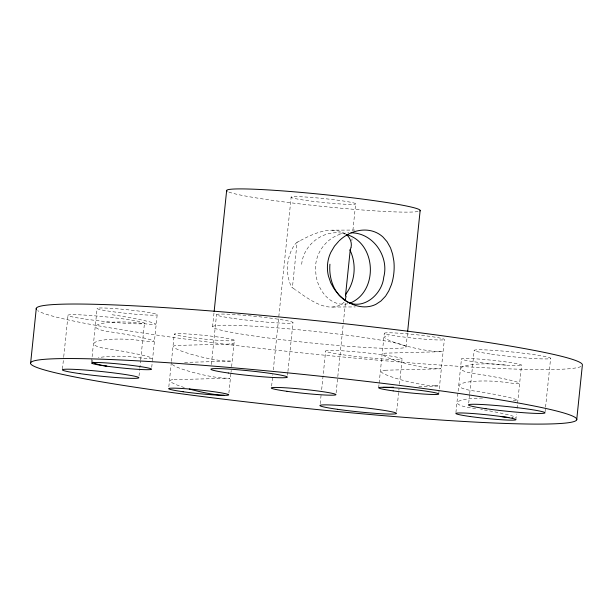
<?xml version="1.0" encoding="UTF-8"?>
<svg xmlns="http://www.w3.org/2000/svg" width="613" height="613" viewBox="0 0 613 613"><rect width="100%" height="100%" fill="white"/><g stroke="black" fill="none" stroke-linecap="round" stroke-linejoin="round"><path stroke-width="0.46" stroke-dasharray="3.06 2.3" d="M62.472 368.934L63.637 357.655M63.737 356.712L68.012 315.358M91.567 362.015L97.107 308.439M139.028 375.807L139.71 369.233M139.81 368.29L140.584 360.773M140.683 359.831L144.469 323.174M151.733 367.333L152.315 361.693M152.415 360.758L157.173 314.699A30.198 1.847 5.9 0 0 112.646 308.454A30.198 1.847 5.9 0 0 111.597 311.557A30.198 1.847 5.9 0 0 157.173 314.699M168.828 386.742L171.349 362.306M171.448 361.363L174.268 334.108M212.573 326.729L214.037 312.53M211.378 364.566L216.527 314.753M228.894 393.002L230.932 373.263M231.032 372.321L231.224 370.444M231.614 366.681L234.335 340.361A30.198 1.847 5.9 0 0 189.808 334.116A30.198 1.847 5.9 0 0 188.758 337.219A30.198 1.847 5.9 0 0 234.335 340.361M271.628 386.06L272.808 374.673M273.298 369.923L291.152 197.156M294.868 289.428L292.409 287.719L297.113 242.204L299.895 240.779M287.551 375.202L287.842 372.382M287.934 371.447L292.983 322.568M320.208 403.676L321.273 393.339M321.664 389.577L325.649 351.042M336.131 392.78L337.702 377.57M337.801 376.62L343.303 323.373M343.395 322.423L345.464 302.454M351.847 240.687L352.038 238.794M352.919 230.304L355.647 203.876A32.428 1.977 5.9 0 0 307.841 197.171A32.428 1.977 5.9 0 0 306.707 200.505A32.428 1.977 5.9 0 0 355.647 203.876M378.665 387.761L379.056 384.006M379.156 383.064L384.297 333.25M396.665 411.499L399.002 388.941M399.484 384.236L402.105 358.866M406.059 346.889A97.275 5.938 5.9 0 0 262.64 326.775A97.275 5.938 5.9 0 0 259.245 336.759A97.275 5.938 5.9 0 0 406.059 346.889L407.53 332.69M438.732 394.021L444.364 339.51A30.198 1.847 5.9 0 0 399.845 333.265A30.198 1.847 5.9 0 0 398.787 336.361A30.198 1.847 5.9 0 0 444.364 339.51M455.926 412.488L461.459 358.911M468.723 403.07L469.596 394.611M469.696 393.676L474.163 350.437M515.893 419.683L516.475 414.043M517.058 408.404L521.525 365.172A30.198 1.847 5.9 0 0 477.006 358.927A30.198 1.847 5.9 0 0 475.949 362.03A30.198 1.847 5.9 0 0 521.525 365.172M545.087 411.829L545.478 408.074M545.57 407.132L550.627 358.253M301.68 264.333C303.328 243.759 325.541 227.707 345.502 234.204M344.184 302.186C329.074 315.335 308.316 298.776 295.389 289.765M300.477 240.495C310.27 235.292 320.737 230.365 332.039 230.166L354.858 230.067M297.113 242.204L294.937 244.326A38.435 33.355 89.8 0 0 290.715 285.221L291.635 287.267L292.409 287.719M347.617 303.81C329.564 307.427 316.354 288.317 315.779 272.118C313.235 252.778 329.143 233.155 348.889 232.817M418.825 386.688L439.015 385.922L435.092 385.861M184.59 362.429L231.637 361.088L227.714 361.026A29.861 3.931 13.2 0 1 187.854 353.272A29.861 3.931 13.2 0 1 177.624 345.41L233.407 343.962L229.484 343.893M384.964 370.229L440.785 368.796L436.862 368.735A29.861 3.931 13.2 0 1 397.009 360.98A29.861 3.931 13.2 0 1 386.772 353.111L442.555 351.67L438.632 351.601A29.861 3.931 13.2 0 1 398.779 343.847A29.861 3.931 13.2 0 1 388.542 335.985M174.046 379.654L229.867 378.221L225.944 378.152A29.861 3.931 13.2 0 1 194.513 372.796A29.861 3.931 13.2 0 1 171.962 364.068M332.522 307.029L355.341 306.937M332.039 230.166L339.763 231.155L345.334 233.729M580.932 366.52A274.54 16.758 5.9 0 1 309.504 353.678A274.54 16.758 5.9 0 1 37.745 310.622M418.066 211.5A97.275 5.938 5.9 0 1 321.442 206.282A97.275 5.938 5.9 0 1 228.005 191.7M112.133 314.768A29.861 1.931 10 0 1 152.032 322.538A29.861 1.931 10 0 1 140.615 323.197A29.861 5.54 1.7 0 0 99.827 323.993A29.861 5.54 1.7 0 0 110.371 331.886A29.861 1.931 10 0 1 150.262 339.663A29.861 1.931 10 0 1 138.844 340.33A29.861 5.54 1.7 0 0 98.057 341.119A29.861 5.54 1.7 0 0 108.601 349.012A29.861 1.931 10 0 1 148.492 356.797A29.861 1.931 10 0 1 137.074 357.456A29.861 5.54 1.7 0 0 98.386 357.731M92.188 360.781A29.861 5.54 1.7 0 1 92.532 360.099M435.054 385.845A29.861 3.931 13.2 0 1 395.239 378.106A29.861 3.931 13.2 0 1 385.002 370.244M505.848 365.118A29.861 5.54 1.7 0 0 465.068 365.9A29.861 5.54 1.7 0 0 475.604 373.784A29.861 1.931 10 0 1 515.502 381.57A29.861 1.931 10 0 1 504.078 382.228A29.861 5.54 1.7 0 0 463.298 383.025A29.861 5.54 1.7 0 0 473.834 390.918A29.861 1.931 10 0 1 510.024 397.699A29.861 1.931 10 0 1 511.863 400.465M482.492 398.105A29.861 5.54 1.7 0 0 457.934 401.829A29.861 5.54 1.7 0 0 472.064 408.043A29.861 1.931 10 0 1 477.129 408.802M484.339 409.974A29.861 1.931 10 0 1 515.418 417.622M480.692 409.361A29.861 1.931 10 0 1 482.508 409.66M184.314 387.531A29.861 3.931 13.2 0 1 174.084 379.662M491.595 354.184A38.435 2.345 5.9 0 0 550.574 358.398A38.435 2.345 5.9 0 0 495.013 350.46A38.435 2.345 5.9 0 0 491.595 354.184M343.073 354.789A38.435 2.345 5.9 0 0 402.059 359.003A38.435 2.345 5.9 0 0 346.498 351.065A38.435 2.345 5.9 0 0 343.073 354.789M85.437 319.105A38.435 2.345 5.9 0 0 144.423 323.319A38.435 2.345 5.9 0 0 88.862 315.373A38.435 2.345 5.9 0 0 85.437 319.105M233.951 318.499A38.435 2.345 5.9 0 0 292.937 322.714A38.435 2.345 5.9 0 0 237.377 314.768A38.435 2.345 5.9 0 0 233.951 318.499"/><path stroke-width="0.92" d="M345.954 296.769L345.165 300.585M329.924 264.218C328.905 276.195 332.43 289.083 341.303 297.52M30.65 362.873L36.282 308.354M214.136 311.58L226.657 190.436M345.908 296.493L345.563 295.083L350.268 249.568L350.935 247.844M407.622 331.74L420.143 210.596M576.718 419.775A274.54 16.758 5.9 0 0 171.962 363.003A274.54 16.758 5.9 0 0 162.376 391.194A274.54 16.758 5.9 0 0 576.718 419.775L582.35 365.256A274.54 16.758 5.9 0 0 306.27 319.641A274.54 16.758 5.9 0 0 36.474 309.435M351.05 247.499C352.138 242.802 350.169 237.706 346.514 234.649M350.268 249.568L349.954 250.027L350.874 252.073A38.435 33.355 89.8 0 1 346.644 292.968L345.563 295.083M385.769 295.818L388.795 290.884L391.416 284.639A35.539 21.348 -86.7 0 0 393.86 261.046L392.596 254.111L390.68 248.311M385.393 296.332L380.949 300.998L376.068 304.232A36.496 28.474 -88.5 0 1 371.072 306.102C364.022 307.902 356.459 306.469 350.054 303.19A36.496 34.106 86.7 0 1 344.652 299.88L339.257 295.221L334.346 289.267M338.866 241.131L334.545 246.074L330.844 252.326A35.539 35.263 66.6 0 0 328.399 275.911L330.744 282.838L333.962 288.639M339.372 240.618C349.402 230.902 365.953 226.304 378.55 233.745A36.496 28.474 -88.5 0 1 383.01 237.062L387.079 241.721L390.42 247.683M349.303 303.381C378.581 292.593 377.049 243.093 346.537 234.526M393.538 387.24L383.194 387.362M351.065 232.802C373.041 232.779 389.316 256.441 383.738 277.183C382.183 294.876 361.754 312.132 344.996 300.424M344.23 299.903L342.016 298.163M227.17 191.241A97.275 5.938 5.9 0 1 322.323 194.436A97.275 5.938 5.9 0 1 419.828 210.941M106.831 366.137A29.861 5.54 1.7 0 1 92.555 361.831M512.882 417.767A29.861 1.931 10 0 1 512.054 417.737M508.966 417.499A29.861 1.931 10 0 1 500.537 416.488M224.136 395.27A29.861 3.931 13.2 0 1 189.271 388.987M228.32 373.01A38.435 2.345 5.9 0 0 287.305 377.225A38.435 2.345 5.9 0 0 231.745 369.287A38.435 2.345 5.9 0 0 228.32 373.01M485.956 408.702A38.435 2.345 5.9 0 0 544.942 412.917A38.435 2.345 5.9 0 0 489.381 404.971A38.435 2.345 5.9 0 0 485.956 408.702M337.441 409.308A38.435 2.345 5.9 0 0 396.427 413.522A38.435 2.345 5.9 0 0 340.866 405.576A38.435 2.345 5.9 0 0 337.441 409.308M79.805 373.616A38.435 2.345 5.9 0 0 138.791 377.83A38.435 2.345 5.9 0 0 83.222 369.892A38.435 2.345 5.9 0 0 79.805 373.616M286.991 391.309A32.428 1.977 5.9 0 0 335.932 394.68A32.428 1.977 5.9 0 0 288.125 387.975A32.428 1.977 5.9 0 0 286.991 391.309M183.118 391.738A30.198 1.847 5.9 0 0 228.703 394.879A30.198 1.847 5.9 0 0 184.176 388.634A30.198 1.847 5.9 0 0 183.118 391.738M105.965 366.076A30.198 1.847 5.9 0 0 151.541 369.218A30.198 1.847 5.9 0 0 107.014 362.973A30.198 1.847 5.9 0 0 105.965 366.076M393.155 390.879A30.198 1.847 5.9 0 0 438.732 394.021A30.198 1.847 5.9 0 0 394.213 387.776A30.198 1.847 5.9 0 0 393.155 390.879M470.317 416.541A30.198 1.847 5.9 0 0 515.893 419.683A30.198 1.847 5.9 0 0 471.374 413.438A30.198 1.847 5.9 0 0 470.317 416.541"/></g></svg>
